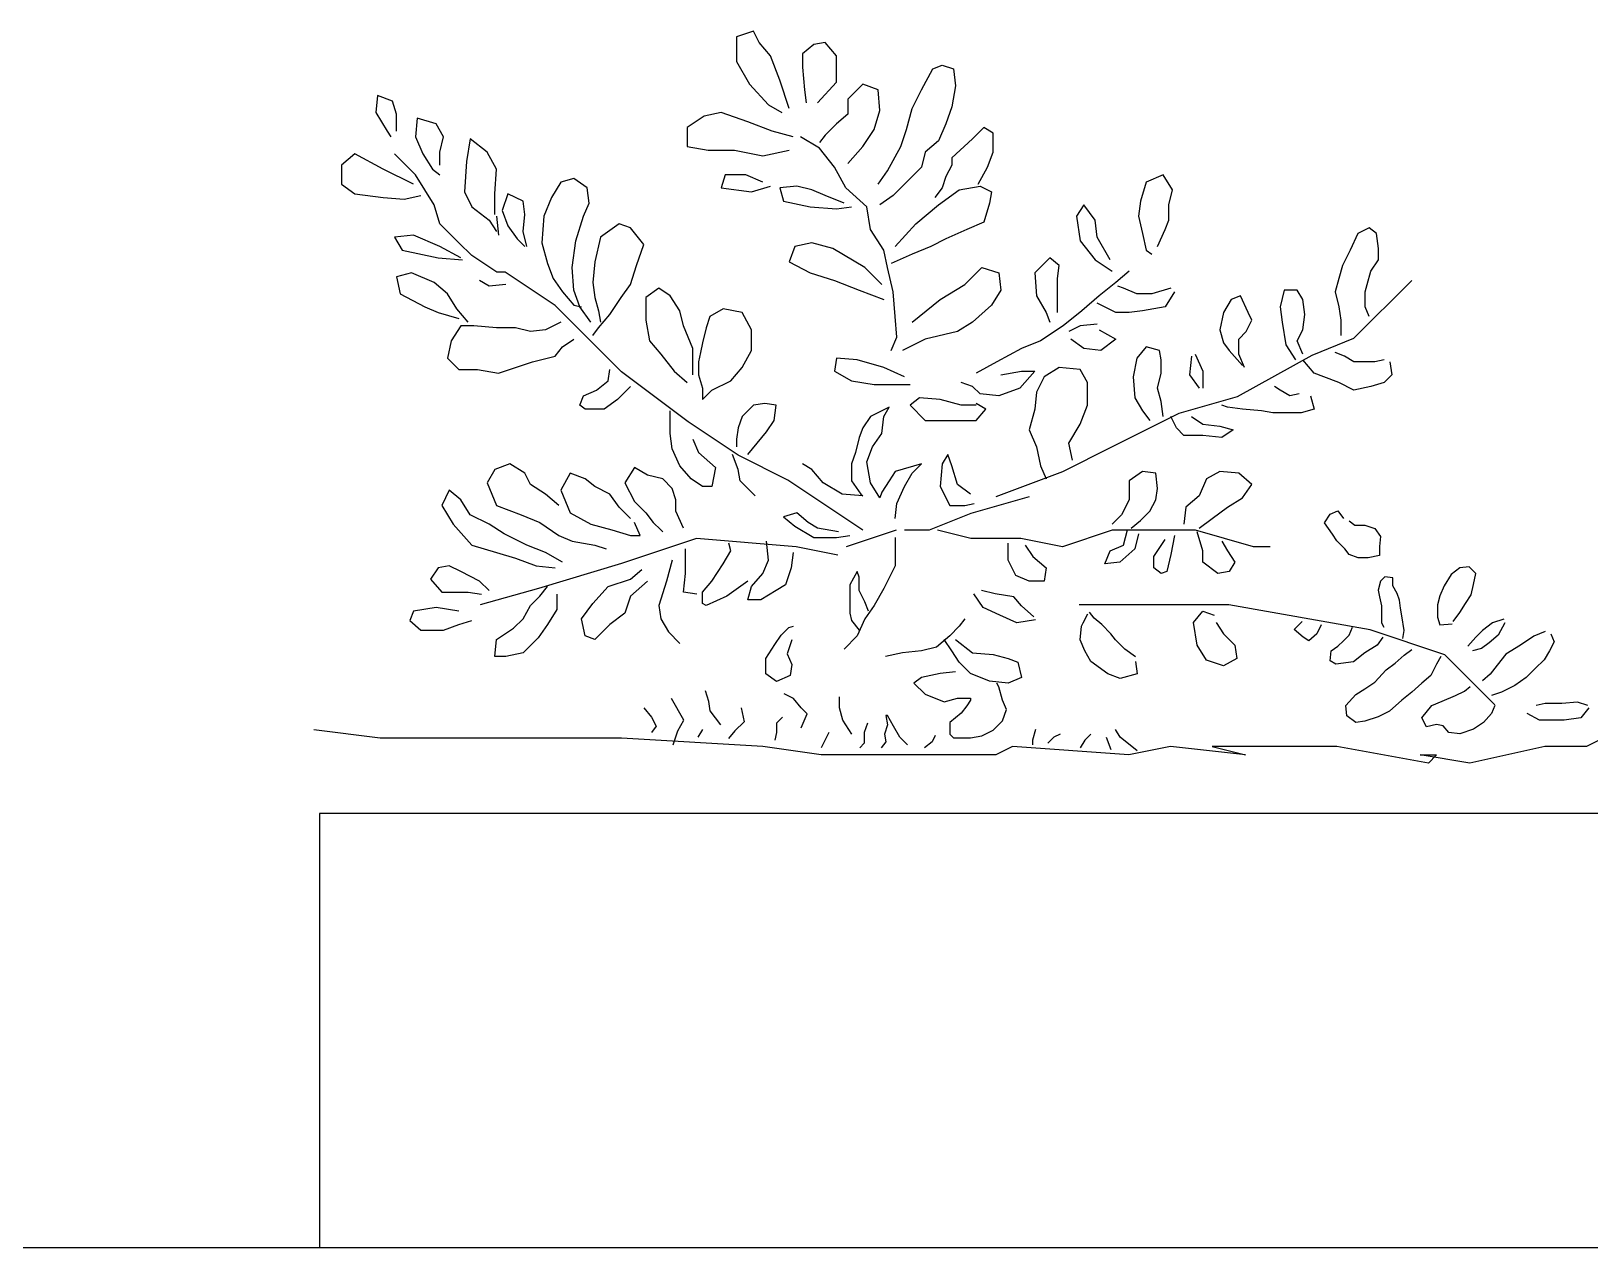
# Model space of a CAD drawing. Header units: inches. Extents: x -370 to 18, y -197 to 199.
# Drawn here: x -188.324 to -187.606, y 165.538 to 166.098 of the extents above; entities that cross this region are included whole.
import ezdxf

# ---------------------------------------------------------------- set-up
doc = ezdxf.new("R2010")
doc.units = ezdxf.units.IN
doc.header["$MEASUREMENT"] = 0
doc.layers.add('artefactos', color=1, linetype='Continuous')

# ---------------------------------------------------------------- blocks, each defined once
blk = doc.blocks.new('A$C1E3C3A8C')
at = {"layer": 'artefactos', "color": 116, "true_color": 0x136734}
for p, q in [((4.071, 0.8853), (4.0776, 0.8985)), ((4.0776, 0.8985), (4.0973, 0.8919)), ((4.0973, 0.8919), (4.0973, 0.8634)), ((3.9811, 0.8699), (3.9942, 0.8853)), ((3.9811, 0.8392), (3.9811, 0.8699)), ((3.9942, 0.8853), (4.0074, 0.8831)), ((4.0074, 0.8831), (4.0206, 0.8721)), ((4.0206, 0.8721), (4.0206, 0.8568)), ((4.0469, 0.8414), (4.0578, 0.8699)), ((4.0578, 0.8699), (4.071, 0.8853)), ((3.8451, 0.8546), (3.8429, 0.8348)), ((3.8583, 0.859), (3.8451, 0.8546)), ((3.8692, 0.8546), (3.8583, 0.859)), ((3.8824, 0.8304), (3.8692, 0.8546)), ((4.0206, 0.8568), (4.0184, 0.8304)), ((4.0973, 0.8634), (4.082, 0.837)), ((3.8429, 0.8348), (3.8473, 0.8107)), ((3.9328, 0.8304), (3.9504, 0.837)), ((3.9504, 0.837), (3.9679, 0.8195)), ((4.003, 0.8151), (3.9811, 0.8392)), ((4.0359, 0.8085), (4.0469, 0.8414)), ((4.082, 0.837), (4.06, 0.8129)), ((3.8933, 0.8085), (3.8824, 0.8304)), ((3.9306, 0.8063), (3.9328, 0.8304)), ((3.9679, 0.8195), (3.9679, 0.8019)), ((4.0184, 0.8304), (4.0162, 0.8151)), ((4.4921, 0.8019), (4.4965, 0.8173)), ((4.4965, 0.8173), (4.514, 0.8239)), ((4.514, 0.8239), (4.5162, 0.8041)), ((3.8473, 0.8107), (3.8539, 0.7909)), ((3.8999, 0.7843), (3.8933, 0.8085)), ((3.9372, 0.7843), (3.9306, 0.8063)), ((3.9679, 0.8019), (3.9811, 0.7909)), ((4.06, 0.8129), (4.0447, 0.8041)), ((4.0842, 0.7931), (4.1149, 0.8041)), ((4.1149, 0.8041), (4.1346, 0.7997)), ((4.1346, 0.7997), (4.1543, 0.7865)), ((4.446, 0.7909), (4.468, 0.7975)), ((4.468, 0.7975), (4.4701, 0.7756)), ((4.4921, 0.7822), (4.4921, 0.8019)), ((4.5162, 0.8041), (4.503, 0.7822)), ((3.799, 0.78), (3.81, 0.7865)), ((3.799, 0.758), (3.799, 0.78)), ((3.81, 0.7865), (3.8232, 0.7734)), ((3.8539, 0.7909), (3.8626, 0.7712)), ((3.9065, 0.7646), (3.8999, 0.7843)), ((3.9504, 0.7646), (3.9372, 0.7843)), ((3.9811, 0.7909), (3.9942, 0.7778)), ((4.0315, 0.7756), (4.0556, 0.7822)), ((4.0556, 0.7822), (4.0842, 0.7931)), ((4.1543, 0.7865), (4.1543, 0.7646)), ((4.4373, 0.7756), (4.446, 0.7909)), ((4.503, 0.7822), (4.4987, 0.7756)), ((3.8232, 0.7734), (3.8473, 0.7514)), ((3.8626, 0.7712), (3.878, 0.758)), ((3.9219, 0.7361), (3.9065, 0.7646)), ((3.9679, 0.7448), (3.9504, 0.7646)), ((3.9833, 0.7405), (4.0008, 0.7624)), ((3.9942, 0.7778), (4.0008, 0.769)), ((4.0008, 0.7624), (4.0227, 0.7756)), ((4.1543, 0.7646), (4.1302, 0.7602)), ((4.3868, 0.758), (4.4065, 0.7734)), ((4.4065, 0.7734), (4.4109, 0.747)), ((4.4416, 0.758), (4.4373, 0.7756)), ((4.4701, 0.7756), (4.4614, 0.7558)), ((3.8056, 0.7405), (3.799, 0.758)), ((3.8473, 0.7514), (3.8473, 0.7427)), ((3.8473, 0.7427), (3.8539, 0.7295)), ((3.878, 0.758), (3.8824, 0.7405)), ((4.0666, 0.7536), (4.0359, 0.7602)), ((4.0995, 0.7602), (4.0666, 0.7536)), ((4.1302, 0.7602), (4.0995, 0.7602)), ((4.3758, 0.7383), (4.3868, 0.758)), ((4.4109, 0.747), (4.4131, 0.7119)), ((4.4416, 0.7427), (4.4416, 0.758)), ((4.4614, 0.7558), (4.4504, 0.7383)), ((4.4701, 0.7317), (4.4943, 0.7558)), ((4.5074, 0.7383), (4.5403, 0.7558)), ((4.5403, 0.7558), (4.5557, 0.7427)), ((4.5557, 0.7427), (4.5557, 0.7207)), ((3.5907, 0.7141), (3.6017, 0.7317)), ((3.6017, 0.7317), (3.6214, 0.7229)), ((3.8166, 0.7207), (3.8056, 0.7405)), ((3.8539, 0.7295), (3.8583, 0.7163)), ((3.8824, 0.7405), (3.9021, 0.7207)), ((3.9328, 0.7207), (3.9219, 0.7361)), ((3.9701, 0.7163), (3.9833, 0.7405)), ((4.0666, 0.7229), (4.0863, 0.7317)), ((4.0863, 0.7317), (4.1105, 0.7317)), ((4.1105, 0.7317), (4.1149, 0.7163)), ((4.2706, 0.7163), (4.2859, 0.7273)), ((4.2859, 0.7273), (4.3013, 0.7229)), ((4.378, 0.7097), (4.3758, 0.7383)), ((4.4504, 0.7383), (4.4416, 0.7317)), ((4.4482, 0.6966), (4.4701, 0.7317)), ((4.4723, 0.7207), (4.5074, 0.7383)), ((3.5951, 0.6966), (3.5907, 0.7141)), ((3.6214, 0.7229), (3.628, 0.701)), ((3.8144, 0.7185), (3.8012, 0.7119)), ((3.8012, 0.7119), (3.8034, 0.6988)), ((3.8385, 0.7141), (3.8144, 0.7185)), ((3.8626, 0.6966), (3.8385, 0.7141)), ((3.8583, 0.7163), (3.867, 0.7053)), ((3.9021, 0.7207), (3.9153, 0.7075)), ((3.9153, 0.7075), (3.9306, 0.6966)), ((3.946, 0.6944), (3.9701, 0.7163)), ((3.9723, 0.6988), (3.9942, 0.7075)), ((3.9942, 0.7075), (4.0096, 0.7141)), ((4.0096, 0.7141), (4.0271, 0.7185)), ((4.0271, 0.7185), (4.0469, 0.7163)), ((4.0469, 0.7163), (4.0425, 0.701)), ((4.0798, 0.7119), (4.0578, 0.7185)), ((4.1149, 0.7163), (4.0798, 0.7119)), ((4.2684, 0.6988), (4.2706, 0.7163)), ((4.3013, 0.7229), (4.3122, 0.7053)), ((4.3451, 0.701), (4.3627, 0.7097)), ((4.3627, 0.7097), (4.3693, 0.69)), ((4.378, 0.6856), (4.378, 0.7097)), ((4.4131, 0.7119), (4.4044, 0.6944)), ((4.4833, 0.7032), (4.4636, 0.7075)), ((4.5403, 0.7097), (4.5074, 0.7053)), ((4.5557, 0.7207), (4.5403, 0.7097)), ((3.5951, 0.679), (3.5951, 0.6966)), ((3.628, 0.701), (3.6302, 0.6834)), ((3.6806, 0.679), (3.6938, 0.6966)), ((3.6938, 0.6966), (3.7025, 0.6834)), ((3.8034, 0.6988), (3.81, 0.6768)), ((3.889, 0.6746), (3.8626, 0.6966)), ((3.9416, 0.668), (3.946, 0.6944)), ((3.9811, 0.6922), (3.9635, 0.6944)), ((4.0118, 0.6944), (3.9811, 0.6922)), ((4.0425, 0.701), (4.0118, 0.6944)), ((4.275, 0.6834), (4.2684, 0.6988)), ((4.3122, 0.7053), (4.321, 0.6834)), ((4.3429, 0.6856), (4.3451, 0.701)), ((4.3693, 0.69), (4.3627, 0.6724)), ((4.4044, 0.6944), (4.3846, 0.679)), ((4.4416, 0.6746), (4.4482, 0.6966)), ((4.5074, 0.7053), (4.4833, 0.7032)), ((3.3538, 0.6636), (3.3626, 0.6702)), ((3.3626, 0.6702), (3.3758, 0.6636)), ((3.5995, 0.668), (3.5951, 0.679)), ((3.6302, 0.6834), (3.6258, 0.6636)), ((3.6784, 0.6593), (3.6806, 0.679)), ((3.7025, 0.6834), (3.6982, 0.6549)), ((3.81, 0.6768), (3.8297, 0.668)), ((3.9131, 0.6483), (3.889, 0.6746)), ((4.2048, 0.6505), (4.2201, 0.6702)), ((4.2201, 0.6702), (4.2333, 0.6746)), ((4.2333, 0.6746), (4.2552, 0.6593)), ((4.2837, 0.6549), (4.275, 0.6834)), ((4.321, 0.6834), (4.3232, 0.6527)), ((4.3451, 0.6658), (4.3429, 0.6856)), ((4.3627, 0.6724), (4.3517, 0.6571)), ((4.3758, 0.6834), (4.3736, 0.6615)), ((4.3846, 0.679), (4.3758, 0.6658)), ((4.4197, 0.6527), (4.4416, 0.6746)), ((3.3516, 0.6461), (3.3538, 0.6636)), ((3.3758, 0.6636), (3.3845, 0.6439)), ((3.6082, 0.6483), (3.5995, 0.668)), ((3.6258, 0.6636), (3.6214, 0.6439)), ((3.6631, 0.6329), (3.6784, 0.6593)), ((3.6982, 0.6549), (3.6806, 0.6329)), ((3.8297, 0.668), (3.8539, 0.6571)), ((3.8539, 0.6571), (3.8714, 0.6483)), ((3.9262, 0.6439), (3.9416, 0.668)), ((3.9855, 0.6461), (4.0096, 0.6527)), ((4.0096, 0.6527), (4.0293, 0.6483)), ((4.2552, 0.6593), (4.2618, 0.6307)), ((4.2881, 0.6241), (4.2837, 0.6549)), ((4.3232, 0.6527), (4.3166, 0.6285)), ((4.3408, 0.6483), (4.3451, 0.6658)), ((4.3517, 0.6571), (4.3429, 0.6483)), ((4.4045, 0.6379), (4.4197, 0.6527)), ((4.4416, 0.6483), (4.4723, 0.6615)), ((4.4723, 0.6615), (4.4943, 0.6593)), ((4.4943, 0.6593), (4.4855, 0.6439)), ((3.3516, 0.6329), (3.3516, 0.6461)), ((3.3845, 0.6439), (3.3933, 0.6263)), ((3.6214, 0.6439), (3.6148, 0.6395)), ((3.7223, 0.6263), (3.7332, 0.6351)), ((3.7332, 0.6351), (3.7508, 0.6176)), ((3.8714, 0.6483), (3.8933, 0.6395)), ((3.8933, 0.6395), (3.9175, 0.6285)), ((3.9219, 0.6241), (3.9262, 0.6439)), ((3.9482, 0.6241), (3.9855, 0.6461)), ((4.0293, 0.6483), (4.0359, 0.6307)), ((4.2135, 0.6263), (4.2048, 0.6505)), ((4.3755, 0.6186), (4.4045, 0.6379)), ((4.4438, 0.6351), (4.4153, 0.6329)), ((4.4175, 0.6351), (4.4416, 0.6483)), ((4.4855, 0.6439), (4.4438, 0.6351)), ((3.3604, 0.6198), (3.3516, 0.6329)), ((3.3648, 0.6044), (3.3604, 0.6198)), ((3.3933, 0.6263), (3.3977, 0.611)), ((3.6411, 0.6198), (3.6565, 0.6066)), ((3.6806, 0.6329), (3.6609, 0.6198)), ((3.7245, 0.611), (3.7223, 0.6263)), ((3.7508, 0.6176), (3.7486, 0.5912)), ((3.7925, 0.6176), (3.7903, 0.5978)), ((3.8122, 0.6241), (3.7925, 0.6176)), ((3.8319, 0.6044), (3.8122, 0.6241)), ((3.9153, 0.5956), (3.9219, 0.6241)), ((3.9284, 0.6044), (3.9482, 0.6241)), ((4.0118, 0.6176), (3.9833, 0.6088)), ((4.0359, 0.6307), (4.0118, 0.6176)), ((4.2201, 0.6044), (4.2135, 0.6263)), ((4.2618, 0.6307), (4.264, 0.6066)), ((4.2859, 0.5978), (4.2881, 0.6241)), ((4.3079, 0.5799), (4.3659, 0.6186)), ((4.3166, 0.6285), (4.31, 0.611)), ((4.3659, 0.6186), (4.3755, 0.6186)), ((4.4482, 0.6066), (4.4745, 0.6176)), ((4.4745, 0.6176), (4.4921, 0.6132)), ((3.313, 0.6089), (3.3807, 0.5413)), ((3.367, 0.5956), (3.3648, 0.6044)), ((3.3977, 0.611), (3.4021, 0.5956)), ((3.4394, 0.5868), (3.4459, 0.5978)), ((3.4459, 0.5978), (3.4613, 0.5978)), ((3.4613, 0.5978), (3.4657, 0.5781)), ((3.5929, 0.6), (3.6148, 0.5934)), ((3.6324, 0.5934), (3.6477, 0.6)), ((3.6477, 0.6), (3.6543, 0.6022)), ((3.6565, 0.6066), (3.6762, 0.5912)), ((3.7245, 0.5934), (3.7245, 0.611)), ((3.7903, 0.5978), (3.8012, 0.5803)), ((3.8605, 0.5868), (3.8319, 0.6044)), ((3.9548, 0.5978), (3.9262, 0.5868)), ((3.9833, 0.6088), (3.9548, 0.5978)), ((4.1741, 0.5912), (4.1872, 0.6)), ((4.1872, 0.6), (4.2026, 0.589)), ((4.2311, 0.589), (4.2201, 0.6044)), ((4.264, 0.6066), (4.2618, 0.589)), ((4.2793, 0.5781), (4.2859, 0.5978)), ((4.31, 0.611), (4.2991, 0.5956)), ((4.3649, 0.6044), (4.3846, 0.6022)), ((4.3846, 0.6022), (4.3956, 0.6088)), ((4.4329, 0.5934), (4.4482, 0.6066)), ((4.4921, 0.6132), (4.4877, 0.5934)), ((3.367, 0.5781), (3.367, 0.5956)), ((3.4021, 0.5956), (3.3977, 0.5781)), ((3.4372, 0.5693), (3.4394, 0.5868)), ((3.503, 0.5715), (3.5117, 0.5912)), ((3.5117, 0.5912), (3.5227, 0.5868)), ((3.5227, 0.5868), (3.5315, 0.5715)), ((3.5885, 0.5956), (3.5995, 0.5781)), ((3.6148, 0.5934), (3.6324, 0.5934)), ((3.6565, 0.5715), (3.6784, 0.5824)), ((3.6762, 0.5912), (3.696, 0.5737)), ((3.7245, 0.5715), (3.7245, 0.5934)), ((3.7486, 0.5912), (3.7376, 0.5715)), ((3.8012, 0.5803), (3.8232, 0.5605)), ((3.8933, 0.5605), (3.8605, 0.5868)), ((3.9131, 0.5671), (3.9153, 0.5956)), ((4.1631, 0.5737), (4.1741, 0.5912)), ((4.2026, 0.589), (4.2026, 0.5627)), ((4.2443, 0.5693), (4.2311, 0.589)), ((4.2618, 0.589), (4.2574, 0.5737)), ((4.2859, 0.5803), (4.2772, 0.5781)), ((4.2789, 0.5509), (4.3079, 0.5799)), ((4.2991, 0.5956), (4.2859, 0.5803)), ((4.4219, 0.5759), (4.4329, 0.5934)), ((4.4877, 0.5934), (4.4592, 0.5781)), ((3.3626, 0.5671), (3.367, 0.5781)), ((3.3977, 0.5781), (3.3955, 0.5627)), ((3.3955, 0.5627), (3.3955, 0.5451)), ((3.4394, 0.5517), (3.4372, 0.5693)), ((3.4657, 0.5781), (3.4635, 0.5605)), ((3.4986, 0.5627), (3.503, 0.5715)), ((3.5052, 0.5495), (3.4986, 0.5627)), ((3.5315, 0.5715), (3.5359, 0.5517)), ((3.5995, 0.5781), (3.6258, 0.5737)), ((3.6258, 0.5737), (3.6411, 0.5715)), ((3.6411, 0.5715), (3.6565, 0.5715)), ((3.696, 0.5737), (3.7179, 0.5561)), ((3.7376, 0.5715), (3.7332, 0.5605)), ((3.9109, 0.5429), (3.9131, 0.5671)), ((4.0798, 0.5517), (4.0907, 0.5715)), ((4.0907, 0.5715), (4.1127, 0.5759)), ((4.1127, 0.5759), (4.128, 0.5671)), ((4.128, 0.5671), (4.1324, 0.5539)), ((4.1587, 0.5561), (4.1631, 0.5737)), ((4.2026, 0.5627), (4.1982, 0.5386)), ((4.2574, 0.5539), (4.2443, 0.5693)), ((4.2574, 0.5737), (4.2552, 0.5605)), ((4.2662, 0.5605), (4.2793, 0.5781)), ((4.4087, 0.5605), (4.4219, 0.5759)), ((4.4438, 0.5715), (4.4197, 0.5649)), ((4.4592, 0.5781), (4.4438, 0.5715)), ((3.4459, 0.5386), (3.4394, 0.5517)), ((3.4635, 0.5605), (3.4591, 0.5342)), ((3.5139, 0.5408), (3.5052, 0.5495)), ((3.5359, 0.5517), (3.5315, 0.5364)), ((3.6762, 0.5517), (3.6565, 0.5408)), ((3.6784, 0.5583), (3.6982, 0.5561)), ((3.6982, 0.5561), (3.7113, 0.5495)), ((3.7179, 0.5561), (3.7442, 0.5386)), ((3.8232, 0.5605), (3.8407, 0.5495)), ((3.8407, 0.5495), (3.878, 0.5408)), ((4.0798, 0.5276), (4.0798, 0.5517)), ((4.1324, 0.5539), (4.1368, 0.5364)), ((4.1478, 0.5298), (4.1587, 0.5561)), ((4.2307, 0.5026), (4.2789, 0.5509)), ((4.264, 0.5451), (4.2574, 0.5539)), ((4.3013, 0.5605), (4.3188, 0.5517)), ((4.3188, 0.5517), (4.3364, 0.5495)), ((4.3364, 0.5495), (4.3539, 0.5539)), ((4.3539, 0.5539), (4.3758, 0.5539)), ((4.3758, 0.5539), (4.4022, 0.5561)), ((4.4022, 0.5561), (4.4175, 0.5561)), ((4.4175, 0.5561), (4.4285, 0.5386)), ((3.3807, 0.5413), (3.429, 0.5219)), ((3.3911, 0.521), (3.4021, 0.5254)), ((3.4394, 0.5232), (3.4459, 0.5386)), ((3.4591, 0.5342), (3.4481, 0.5166)), ((3.5249, 0.5276), (3.5095, 0.51)), ((3.5139, 0.5232), (3.5139, 0.5408)), ((3.5315, 0.5364), (3.5249, 0.5276)), ((3.6039, 0.5166), (3.606, 0.5276)), ((3.606, 0.5276), (3.6214, 0.532)), ((3.6214, 0.532), (3.6324, 0.5188)), ((3.6565, 0.5408), (3.674, 0.5276)), ((3.674, 0.5276), (3.6938, 0.5298)), ((3.6938, 0.5298), (3.7091, 0.5408)), ((3.7442, 0.5386), (3.7661, 0.5298)), ((3.7661, 0.5298), (3.7947, 0.5144)), ((3.878, 0.5408), (3.9043, 0.5276)), ((3.9175, 0.5276), (3.9109, 0.5429)), ((4.0907, 0.5078), (4.0798, 0.5276)), ((4.1368, 0.5364), (4.139, 0.5254)), ((4.139, 0.5254), (4.1412, 0.5144)), ((4.1478, 0.5122), (4.1478, 0.5298)), ((4.1982, 0.5386), (4.185, 0.5232)), ((4.2991, 0.532), (4.2859, 0.5408)), ((4.3079, 0.521), (4.2991, 0.532)), ((4.4285, 0.5386), (4.4329, 0.5188)), ((3.3385, 0.5144), (3.3363, 0.4991)), ((3.3451, 0.5166), (3.356, 0.5144)), ((3.356, 0.5144), (3.3692, 0.5144)), ((3.3692, 0.5144), (3.3801, 0.5144)), ((3.3801, 0.5144), (3.3911, 0.521)), ((3.4262, 0.5012), (3.4394, 0.5166)), ((3.429, 0.5219), (3.5159, 0.4736)), ((3.5074, 0.5078), (3.5139, 0.5232)), ((3.5644, 0.5232), (3.5556, 0.5034)), ((3.5688, 0.521), (3.571, 0.4991)), ((3.6039, 0.5012), (3.6039, 0.5166)), ((3.6324, 0.5188), (3.6367, 0.4969)), ((3.6982, 0.5056), (3.7223, 0.5078)), ((3.7223, 0.5078), (3.7398, 0.4969)), ((3.7947, 0.5144), (3.8188, 0.5012)), ((3.9021, 0.4969), (3.9262, 0.5078)), ((3.9262, 0.5078), (3.9569, 0.5166)), ((3.9569, 0.5166), (3.9811, 0.5188)), ((3.9811, 0.5188), (3.9833, 0.5034)), ((4.1039, 0.4925), (4.0907, 0.5078)), ((4.1412, 0.5144), (4.1412, 0.4991)), ((4.1478, 0.4991), (4.1478, 0.5122)), ((4.185, 0.5232), (4.1697, 0.5034)), ((4.3342, 0.5144), (4.3079, 0.521)), ((4.3736, 0.5012), (4.3342, 0.5144)), ((4.4329, 0.5188), (4.4197, 0.5056)), ((3.3363, 0.4991), (3.3451, 0.4903)), ((3.3451, 0.4903), (3.3604, 0.4859)), ((3.3801, 0.4815), (3.3977, 0.4903)), ((3.3977, 0.4903), (3.4152, 0.4969)), ((3.4152, 0.4969), (3.4262, 0.5012)), ((3.5556, 0.5034), (3.5556, 0.4837)), ((3.571, 0.4991), (3.56, 0.4837)), ((3.6082, 0.4837), (3.6039, 0.5012)), ((3.6367, 0.4969), (3.6346, 0.4727)), ((3.6894, 0.4903), (3.6982, 0.5056)), ((3.6894, 0.4639), (3.6894, 0.4903)), ((3.7398, 0.4969), (3.7486, 0.4793)), ((3.7508, 0.5034), (3.7683, 0.4837)), ((3.7661, 0.5034), (3.7508, 0.5034)), ((3.7903, 0.4991), (3.7661, 0.5034)), ((3.8232, 0.4859), (3.8363, 0.4903)), ((3.9635, 0.4925), (3.9372, 0.4881)), ((3.9833, 0.5034), (3.9635, 0.4925)), ((4.1258, 0.4815), (4.1039, 0.4925)), ((4.1412, 0.4991), (4.1368, 0.4837)), ((4.1697, 0.5034), (4.1543, 0.4903)), ((4.192, 0.4736), (4.2307, 0.5026)), ((4.2464, 0.4925), (4.2443, 0.5056)), ((4.2596, 0.4815), (4.2464, 0.4925)), ((4.3978, 0.5056), (4.3736, 0.5012)), ((4.4197, 0.5056), (4.3978, 0.5056)), ((3.3604, 0.4859), (3.3801, 0.4815)), ((3.4306, 0.4749), (3.4262, 0.4596)), ((3.4437, 0.4771), (3.4547, 0.4749)), ((3.4547, 0.4749), (3.4657, 0.4815)), ((3.4657, 0.4815), (3.4723, 0.4859)), ((3.5159, 0.4736), (3.5835, 0.4543)), ((3.6039, 0.4683), (3.6082, 0.4837)), ((3.6346, 0.4727), (3.6258, 0.4574)), ((3.7486, 0.4793), (3.7508, 0.4596)), ((3.7683, 0.4837), (3.7925, 0.4749)), ((3.7925, 0.4749), (3.8144, 0.4771)), ((3.8144, 0.4771), (3.8232, 0.4859)), ((3.8605, 0.4705), (3.8846, 0.4727)), ((3.8846, 0.4727), (3.8955, 0.4639)), ((3.9153, 0.4881), (3.8955, 0.4881)), ((3.9372, 0.4881), (3.9153, 0.4881)), ((4.1368, 0.4705), (4.1258, 0.4815)), ((4.1368, 0.4837), (4.1368, 0.4705)), ((4.1534, 0.4446), (4.192, 0.4736)), ((4.2201, 0.4859), (4.2355, 0.4705)), ((4.275, 0.4749), (4.2596, 0.4815)), ((4.2793, 0.4639), (4.275, 0.4749)), ((3.4262, 0.4596), (3.4416, 0.4552)), ((3.4416, 0.4552), (3.4569, 0.4552)), ((3.4569, 0.4552), (3.4745, 0.4552)), ((3.4745, 0.4552), (3.4876, 0.4574)), ((3.4876, 0.4574), (3.5095, 0.4596)), ((3.5095, 0.4596), (3.5271, 0.4617)), ((3.5271, 0.4617), (3.5337, 0.4639)), ((3.5835, 0.4543), (3.6608, 0.4156)), ((3.6017, 0.4508), (3.6039, 0.4683)), ((3.6258, 0.4574), (3.617, 0.4464)), ((3.6982, 0.442), (3.6894, 0.4639)), ((3.7508, 0.4596), (3.7574, 0.4354)), ((3.8078, 0.4596), (3.8188, 0.4661)), ((3.8188, 0.4464), (3.8078, 0.4596)), ((3.8188, 0.4639), (3.8363, 0.4639)), ((3.8363, 0.4639), (3.8605, 0.4705)), ((3.8955, 0.4639), (3.878, 0.4464)), ((3.9197, 0.4617), (3.9416, 0.4508)), ((3.9262, 0.4508), (3.9197, 0.4617)), ((4.0513, 0.4639), (4.0644, 0.4661)), ((4.0534, 0.4464), (4.0513, 0.4639)), ((4.0644, 0.4661), (4.0776, 0.4639)), ((4.0776, 0.4639), (4.0907, 0.4508)), ((4.1741, 0.4464), (4.1741, 0.4574)), ((4.2355, 0.4705), (4.2508, 0.4596)), ((4.2508, 0.4596), (4.2728, 0.4596)), ((4.2728, 0.4596), (4.2793, 0.4639)), ((3.5359, 0.4398), (3.5205, 0.4354)), ((3.5205, 0.4354), (3.5337, 0.4266)), ((3.5556, 0.442), (3.5359, 0.4398)), ((3.5688, 0.4508), (3.5556, 0.442)), ((3.5775, 0.4288), (3.5863, 0.4376)), ((3.5863, 0.4376), (3.5929, 0.4508)), ((3.7113, 0.4201), (3.6982, 0.442)), ((3.7574, 0.4354), (3.7486, 0.4157)), ((3.8473, 0.4464), (3.8188, 0.4464)), ((3.878, 0.4464), (3.8473, 0.4464)), ((3.9284, 0.431), (3.9262, 0.4508)), ((3.9416, 0.4508), (3.9504, 0.4376)), ((3.9504, 0.4376), (3.9548, 0.4266)), ((4.0622, 0.4332), (4.0534, 0.4464)), ((4.0907, 0.4508), (4.0951, 0.4376)), ((4.0951, 0.4376), (4.0973, 0.4244)), ((4.0954, 0.4059), (4.1534, 0.4446)), ((4.1741, 0.431), (4.1741, 0.4464)), ((3.5337, 0.4266), (3.5556, 0.4288)), ((3.5556, 0.4288), (3.5775, 0.4288)), ((3.7069, 0.4003), (3.7113, 0.4201)), ((3.9394, 0.4157), (3.9284, 0.431)), ((3.9548, 0.4266), (3.9591, 0.4091)), ((4.0732, 0.4201), (4.0622, 0.4332)), ((4.0842, 0.4069), (4.0732, 0.4201)), ((4.0973, 0.4244), (4.0973, 0.4157)), ((4.1478, 0.4244), (4.1412, 0.4091)), ((4.1719, 0.4135), (4.1741, 0.431)), ((3.6608, 0.4156), (3.7187, 0.3866)), ((3.7486, 0.4157), (3.7442, 0.3937)), ((3.8473, 0.3937), (3.8517, 0.4069)), ((3.8517, 0.4069), (3.8583, 0.3959)), ((3.946, 0.3981), (3.9394, 0.4157)), ((3.9591, 0.4091), (3.9635, 0.3959)), ((4.0375, 0.377), (4.0954, 0.4059)), ((4.0951, 0.3893), (4.1017, 0.4069)), ((4.1412, 0.4091), (4.1214, 0.3915)), ((4.1631, 0.3937), (4.1719, 0.4135)), ((3.4986, 0.3718), (3.5139, 0.3849)), ((3.5139, 0.3849), (3.5359, 0.3871)), ((3.5359, 0.3871), (3.5512, 0.3784)), ((3.6082, 0.3674), (3.6104, 0.3849)), ((3.6104, 0.3849), (3.6258, 0.3871)), ((3.6258, 0.3871), (3.6411, 0.3762)), ((3.7187, 0.3866), (3.796, 0.3576)), ((3.7442, 0.3937), (3.7376, 0.3784)), ((3.8407, 0.3718), (3.8473, 0.3937)), ((3.8583, 0.3959), (3.8605, 0.3696)), ((3.8824, 0.3959), (3.9131, 0.3871)), ((3.8933, 0.3849), (3.8824, 0.3959)), ((3.9021, 0.3696), (3.8933, 0.3849)), ((3.9131, 0.3871), (3.9197, 0.3762)), ((3.9416, 0.374), (3.946, 0.3981)), ((3.9635, 0.3959), (3.9635, 0.3762)), ((3.9964, 0.374), (4.0096, 0.3893)), ((4.0096, 0.3893), (4.0206, 0.3959)), ((4.0929, 0.3762), (4.0951, 0.3893)), ((4.1214, 0.3915), (4.1258, 0.3696)), ((4.1499, 0.3784), (4.1631, 0.3937)), ((4.1828, 0.3784), (4.2004, 0.3827)), ((4.2004, 0.3827), (4.2157, 0.3915)), ((4.2157, 0.3915), (4.2267, 0.374)), ((4.2728, 0.3784), (4.2903, 0.3849)), ((4.2903, 0.3849), (4.3013, 0.3652)), ((4.3364, 0.3718), (4.3429, 0.3849)), ((4.3429, 0.3849), (4.3605, 0.3959)), ((4.3605, 0.3959), (4.378, 0.3893)), ((4.378, 0.3893), (4.3868, 0.374)), ((3.5095, 0.3564), (3.4986, 0.3718)), ((3.5512, 0.3784), (3.56, 0.3586)), ((3.6104, 0.3542), (3.6082, 0.3674)), ((3.6411, 0.3762), (3.6411, 0.3542)), ((3.8254, 0.3608), (3.8407, 0.3718)), ((3.8605, 0.3696), (3.8495, 0.3476)), ((3.9109, 0.3498), (3.9021, 0.3696)), ((3.9197, 0.3762), (3.9284, 0.363)), ((3.9284, 0.363), (3.9306, 0.3564)), ((3.9306, 0.3564), (3.9416, 0.374)), ((3.9505, 0.319), (4.0375, 0.377)), ((3.9635, 0.3762), (3.9526, 0.3608)), ((3.9745, 0.3608), (3.9964, 0.374)), ((4.0754, 0.3586), (4.0929, 0.3762)), ((4.1258, 0.3696), (4.1368, 0.3696)), ((4.1368, 0.3696), (4.1499, 0.3784)), ((4.1675, 0.3542), (4.1719, 0.3674)), ((4.1719, 0.3674), (4.1828, 0.3784)), ((4.2267, 0.374), (4.2157, 0.352)), ((4.2443, 0.3608), (4.2618, 0.3696)), ((4.2618, 0.3696), (4.2728, 0.3784)), ((4.3013, 0.3652), (4.2903, 0.3389)), ((4.3188, 0.3608), (4.3364, 0.3718)), ((4.3868, 0.374), (4.3758, 0.3476)), ((4.4175, 0.3542), (4.4307, 0.3652)), ((4.4307, 0.3652), (4.4394, 0.3476)), ((3.5271, 0.3454), (3.5095, 0.3564)), ((3.5446, 0.3323), (3.5271, 0.3454)), ((3.56, 0.3586), (3.5753, 0.3454)), ((3.5753, 0.3454), (3.5775, 0.3257)), ((3.617, 0.341), (3.6104, 0.3542)), ((3.6411, 0.3542), (3.6499, 0.3367)), ((3.7574, 0.3576), (3.825, 0.3383)), ((3.8319, 0.3476), (3.821, 0.3498)), ((3.8495, 0.3476), (3.8319, 0.3476)), ((3.9131, 0.3323), (3.9109, 0.3498)), ((3.9504, 0.3586), (3.9745, 0.3608)), ((3.9526, 0.3608), (3.9504, 0.3586)), ((4.1675, 0.341), (4.1675, 0.3542)), ((4.2157, 0.352), (4.2026, 0.3389)), ((4.2201, 0.3323), (4.2333, 0.3454)), ((4.2333, 0.3454), (4.2443, 0.3608)), ((4.3035, 0.3476), (4.3188, 0.3608)), ((4.3758, 0.3476), (4.3473, 0.3367)), ((4.4065, 0.3367), (4.4175, 0.3542)), ((4.4394, 0.3476), (4.4263, 0.3257)), ((3.3857, 0.3298), (3.3792, 0.3246)), ((3.3987, 0.3415), (3.3922, 0.3324)), ((3.4078, 0.3376), (3.3987, 0.3415)), ((3.4052, 0.3142), (3.4143, 0.3272)), ((3.4143, 0.3272), (3.4078, 0.3376)), ((3.56, 0.3213), (3.5446, 0.3323)), ((3.628, 0.3301), (3.617, 0.341)), ((3.6389, 0.3213), (3.628, 0.3301)), ((3.6499, 0.3367), (3.6609, 0.3257)), ((3.825, 0.3383), (3.8733, 0.319)), ((4.003, 0.3213), (4.014, 0.3279)), ((4.014, 0.3279), (4.0271, 0.3389)), ((4.0271, 0.3389), (4.0425, 0.3345)), ((4.0425, 0.3345), (4.0293, 0.3235)), ((4.1587, 0.3213), (4.1675, 0.341)), ((4.1938, 0.3279), (4.185, 0.3191)), ((4.2026, 0.3389), (4.1938, 0.3279)), ((4.2092, 0.3125), (4.2157, 0.3279)), ((4.2903, 0.3389), (4.2662, 0.3257)), ((4.3254, 0.3279), (4.3035, 0.3125)), ((4.3473, 0.3367), (4.3254, 0.3279)), ((4.3846, 0.3257), (4.4065, 0.3367)), ((3.3558, 0.3207), (3.3493, 0.3116)), ((3.3493, 0.3116), (3.3506, 0.2999)), ((3.3675, 0.3246), (3.3558, 0.3207)), ((3.3792, 0.3246), (3.3675, 0.3246)), ((3.4, 0.3064), (3.4052, 0.3142)), ((3.4966, 0.2996), (3.5642, 0.319)), ((3.5556, 0.295), (3.5622, 0.3169)), ((3.5642, 0.319), (3.5932, 0.319)), ((3.5885, 0.3125), (3.5929, 0.2906)), ((3.5932, 0.319), (3.6511, 0.319)), ((3.6126, 0.2884), (3.5995, 0.3081)), ((3.6302, 0.3147), (3.6346, 0.2972)), ((3.6477, 0.3015), (3.6433, 0.3191)), ((3.6511, 0.319), (3.6608, 0.319)), ((3.6608, 0.319), (3.7187, 0.2996)), ((3.7187, 0.2996), (3.767, 0.3093)), ((3.767, 0.3093), (3.825, 0.3093)), ((3.825, 0.3093), (3.8636, 0.319)), ((3.8733, 0.319), (3.9022, 0.319)), ((3.9119, 0.319), (3.9699, 0.2996)), ((3.9131, 0.3103), (3.9131, 0.2774)), ((3.9811, 0.3103), (3.9657, 0.3125)), ((3.9789, 0.3169), (4.003, 0.3213)), ((4.0074, 0.3103), (3.9811, 0.3103)), ((4.0293, 0.3235), (4.0074, 0.3103)), ((4.0278, 0.2996), (4.1437, 0.3093)), ((4.1437, 0.3093), (4.2307, 0.2803)), ((4.185, 0.3191), (4.1828, 0.3169)), ((4.2201, 0.3125), (4.2092, 0.3125)), ((4.2421, 0.3191), (4.2201, 0.3125)), ((4.2662, 0.3257), (4.2421, 0.3191)), ((4.3035, 0.3125), (4.2881, 0.3059)), ((4.3408, 0.3015), (4.3671, 0.3147)), ((4.3671, 0.3147), (4.3846, 0.3257)), ((4.4263, 0.3257), (4.4044, 0.3015)), ((3.3506, 0.2999), (3.3506, 0.2894)), ((3.3753, 0.2868), (3.3857, 0.2907)), ((3.3857, 0.2907), (3.3909, 0.2973)), ((3.3909, 0.2973), (3.4, 0.3064)), ((3.4773, 0.2996), (3.4966, 0.2996)), ((3.5271, 0.295), (3.5183, 0.2818)), ((3.5337, 0.3059), (3.5271, 0.295)), ((3.5556, 0.2818), (3.5556, 0.295)), ((3.5929, 0.2906), (3.5973, 0.2708)), ((3.6346, 0.2972), (3.6521, 0.2818)), ((3.6631, 0.295), (3.6477, 0.3015)), ((3.6696, 0.2796), (3.6631, 0.295)), ((3.7618, 0.3015), (3.753, 0.2884)), ((3.7815, 0.284), (3.7815, 0.3037)), ((3.9795, 0.29), (4.0278, 0.2996)), ((4.0315, 0.2928), (4.0337, 0.2752)), ((4.06, 0.284), (4.0622, 0.3059)), ((4.1039, 0.295), (4.1061, 0.3037)), ((4.1127, 0.2796), (4.1039, 0.295)), ((4.1565, 0.284), (4.1565, 0.2972)), ((4.2618, 0.3015), (4.2486, 0.2972)), ((4.2881, 0.3059), (4.2618, 0.3015)), ((4.2991, 0.2818), (4.3188, 0.2928)), ((4.3188, 0.2928), (4.3408, 0.3015)), ((4.3758, 0.2928), (4.3539, 0.2862)), ((4.4044, 0.3015), (4.3758, 0.2928)), ((3.2387, 0.2686), (3.2465, 0.2764)), ((3.2465, 0.2764), (3.257, 0.2751)), ((3.257, 0.2751), (3.2674, 0.2673)), ((3.3506, 0.2894), (3.3636, 0.2868)), ((3.3636, 0.2868), (3.3753, 0.2868)), ((3.5183, 0.2818), (3.5249, 0.2708)), ((3.5381, 0.2686), (3.5556, 0.2818)), ((3.6039, 0.2686), (3.6126, 0.2752)), ((3.6126, 0.2752), (3.6126, 0.2884)), ((3.6521, 0.2818), (3.6696, 0.2796)), ((3.753, 0.2884), (3.7376, 0.2752)), ((3.7376, 0.2752), (3.7398, 0.2598)), ((3.7727, 0.2664), (3.7815, 0.284)), ((3.9131, 0.2774), (3.9262, 0.2511)), ((4.0337, 0.2752), (4.0403, 0.2555)), ((4.0666, 0.2686), (4.06, 0.284)), ((4.1258, 0.2598), (4.1127, 0.2796)), ((4.1565, 0.2686), (4.1565, 0.284)), ((4.1719, 0.284), (4.1785, 0.2598)), ((4.2201, 0.262), (4.207, 0.273)), ((4.2307, 0.2803), (4.3272, 0.2513)), ((4.3298, 0.2774), (4.3079, 0.2752)), ((4.3539, 0.2862), (4.3298, 0.2774)), ((4.4175, 0.2708), (4.4307, 0.2774)), ((4.4307, 0.2774), (4.4438, 0.2752)), ((4.4438, 0.2752), (4.4526, 0.262)), ((3.2413, 0.2556), (3.2387, 0.2686)), ((3.2439, 0.2439), (3.2413, 0.2556)), ((3.2674, 0.2673), (3.2752, 0.2543)), ((3.2752, 0.2543), (3.2804, 0.2426)), ((3.3298, 0.2452), (3.335, 0.2543)), ((3.335, 0.2634), (3.3441, 0.2647)), ((3.335, 0.2543), (3.335, 0.2634)), ((3.3441, 0.2647), (3.3493, 0.2595)), ((3.3493, 0.2595), (3.3519, 0.2491)), ((3.5249, 0.2708), (3.5381, 0.2686)), ((3.5973, 0.2708), (3.6039, 0.2686)), ((3.7398, 0.2598), (3.7574, 0.2598)), ((3.7574, 0.2598), (3.7727, 0.2664)), ((3.9548, 0.2642), (3.9569, 0.2708)), ((3.9548, 0.2577), (3.9548, 0.2642)), ((3.9548, 0.2489), (3.9548, 0.2577)), ((3.9569, 0.2708), (3.9657, 0.2555)), ((3.9657, 0.2555), (3.9657, 0.2445)), ((4.0403, 0.2555), (4.0513, 0.2489)), ((4.0798, 0.2533), (4.0666, 0.2686)), ((4.0842, 0.2598), (4.1083, 0.2423)), ((4.1368, 0.2467), (4.1258, 0.2598)), ((4.1587, 0.2467), (4.1565, 0.2686)), ((4.1785, 0.2598), (4.1872, 0.2313)), ((4.2004, 0.2598), (4.2201, 0.2423)), ((4.2464, 0.2533), (4.2201, 0.262)), ((4.3846, 0.2489), (4.3956, 0.2598)), ((4.3956, 0.2598), (4.4175, 0.2708)), ((4.4526, 0.262), (4.4394, 0.2467)), ((3.2504, 0.2335), (3.2439, 0.2439)), ((3.2804, 0.2426), (3.283, 0.2322)), ((3.3259, 0.2283), (3.3272, 0.2374)), ((3.3272, 0.2374), (3.3298, 0.2452)), ((3.3506, 0.2413), (3.348, 0.2309)), ((3.3519, 0.2491), (3.3506, 0.2413)), ((3.7662, 0.2308), (3.7751, 0.2415)), ((3.7751, 0.2415), (3.7966, 0.2451)), ((3.7966, 0.2451), (3.8127, 0.2487)), ((3.8109, 0.229), (3.8217, 0.2451)), ((3.9262, 0.2511), (3.9372, 0.2313)), ((3.9438, 0.2247), (3.9482, 0.2357)), ((3.9482, 0.2357), (3.9548, 0.2489)), ((3.9657, 0.2445), (3.9657, 0.2225)), ((4.0513, 0.2489), (4.0688, 0.2379)), ((4.0688, 0.2379), (4.0842, 0.2379)), ((4.0842, 0.2379), (4.0798, 0.2533)), ((4.1083, 0.2423), (4.1324, 0.2313)), ((4.1368, 0.2335), (4.1368, 0.2467)), ((4.1434, 0.2445), (4.1587, 0.2467)), ((4.2201, 0.2423), (4.2267, 0.2225)), ((4.264, 0.2335), (4.2464, 0.2533)), ((4.3057, 0.2445), (4.3057, 0.2269)), ((4.3254, 0.2423), (4.3166, 0.2533)), ((4.3364, 0.2313), (4.3254, 0.2423)), ((4.3272, 0.2513), (4.3949, 0.232)), ((4.4087, 0.2467), (4.3934, 0.2445)), ((4.4394, 0.2467), (4.4087, 0.2467)), ((3.257, 0.2231), (3.2504, 0.2335)), ((3.2648, 0.2127), (3.257, 0.2231)), ((3.283, 0.2179), (3.2804, 0.2088)), ((3.283, 0.2322), (3.283, 0.2179)), ((3.322, 0.2023), (3.3246, 0.2192)), ((3.3246, 0.2192), (3.3259, 0.2283)), ((3.348, 0.2309), (3.348, 0.2205)), ((3.348, 0.2205), (3.348, 0.2114)), ((3.3613, 0.203), (3.5255, 0.232)), ((3.5255, 0.232), (3.6318, 0.232)), ((3.5556, 0.2247), (3.5424, 0.2203)), ((3.5666, 0.2116), (3.5556, 0.2247)), ((3.6318, 0.232), (3.6994, 0.232)), ((3.682, 0.2165), (3.6874, 0.2236)), ((3.6946, 0.2111), (3.6892, 0.2218)), ((3.7519, 0.2182), (3.7662, 0.2308)), ((3.7715, 0.2111), (3.7912, 0.22)), ((3.7912, 0.22), (3.8109, 0.229)), ((3.9372, 0.2313), (3.9482, 0.216)), ((3.9657, 0.2225), (3.9635, 0.2138)), ((4.1324, 0.2313), (4.1368, 0.2335)), ((4.1872, 0.2313), (4.185, 0.216)), ((4.2267, 0.2225), (4.2443, 0.2094)), ((4.2772, 0.216), (4.264, 0.2335)), ((4.3057, 0.2269), (4.3166, 0.2094)), ((4.3451, 0.216), (4.3364, 0.2313)), ((4.4197, 0.2247), (4.446, 0.2291)), ((4.446, 0.2291), (4.4723, 0.2247)), ((4.4723, 0.2247), (4.4767, 0.2138)), ((3.1581, 0.201), (3.1711, 0.1958)), ((3.2049, 0.2114), (3.2127, 0.1971)), ((3.2062, 0.2153), (3.2192, 0.2114)), ((3.2192, 0.2114), (3.2309, 0.2023)), ((3.2309, 0.2023), (3.2387, 0.1945)), ((3.2804, 0.2088), (3.2661, 0.2101)), ((3.2744, 0.174), (3.3613, 0.203)), ((3.3233, 0.1932), (3.322, 0.2023)), ((3.348, 0.2114), (3.3454, 0.2062)), ((3.3857, 0.1971), (3.3818, 0.2062)), ((3.4182, 0.2088), (3.4234, 0.1984)), ((3.439, 0.1945), (3.4494, 0.2036)), ((3.4494, 0.2036), (3.4403, 0.2127)), ((3.5402, 0.2116), (3.5315, 0.1984)), ((3.5622, 0.1852), (3.5666, 0.2116)), ((3.6624, 0.1985), (3.6731, 0.2093)), ((3.6731, 0.2093), (3.682, 0.2165)), ((3.6964, 0.2075), (3.6946, 0.2111)), ((3.6982, 0.1914), (3.6964, 0.2075)), ((3.7501, 0.2147), (3.7715, 0.2111)), ((3.8319, 0.216), (3.8385, 0.2072)), ((3.8385, 0.2072), (3.8495, 0.1962)), ((3.9482, 0.216), (3.9569, 0.1962)), ((3.9635, 0.2138), (3.9548, 0.2028)), ((4.0365, 0.2057), (4.0311, 0.2075)), ((4.0454, 0.1968), (4.0365, 0.2057)), ((4.1763, 0.2006), (4.1631, 0.1874)), ((4.185, 0.216), (4.1763, 0.2006)), ((4.2443, 0.2094), (4.2618, 0.1918)), ((4.2728, 0.1962), (4.2772, 0.216)), ((4.3166, 0.2094), (4.3276, 0.194)), ((4.3561, 0.205), (4.3451, 0.216)), ((4.3758, 0.1918), (4.3561, 0.205)), ((4.4197, 0.2094), (4.4044, 0.2138)), ((4.4373, 0.2028), (4.4197, 0.2094)), ((4.4636, 0.2028), (4.4373, 0.2028)), ((4.4767, 0.2138), (4.4636, 0.2028)), ((3.1516, 0.1984), (3.1477, 0.1892)), ((3.1477, 0.1892), (3.1529, 0.1788)), ((3.1711, 0.1958), (3.1867, 0.1853)), ((3.1867, 0.1853), (3.2036, 0.1749)), ((3.2127, 0.1971), (3.2231, 0.1879)), ((3.2231, 0.1879), (3.2322, 0.1814)), ((3.2322, 0.1814), (3.2426, 0.1788)), ((3.2387, 0.1945), (3.2478, 0.184)), ((3.3467, 0.1945), (3.3532, 0.1853)), ((3.3532, 0.1853), (3.3675, 0.1762)), ((3.3922, 0.1905), (3.3857, 0.1971)), ((3.3987, 0.184), (3.3922, 0.1905)), ((3.4065, 0.1788), (3.3987, 0.184)), ((3.4234, 0.1984), (3.4325, 0.1905)), ((3.4325, 0.1905), (3.439, 0.1945)), ((3.5183, 0.1852), (3.5161, 0.1699)), ((3.5315, 0.1984), (3.5183, 0.1852)), ((3.5512, 0.1677), (3.5622, 0.1852)), ((3.6462, 0.1806), (3.657, 0.1914)), ((3.657, 0.1914), (3.6624, 0.1985)), ((3.6928, 0.1788), (3.6982, 0.1914)), ((3.8429, 0.1918), (3.8232, 0.1765)), ((3.8473, 0.1786), (3.8561, 0.1918)), ((3.8495, 0.1962), (3.8648, 0.183)), ((3.8648, 0.183), (3.8824, 0.1786)), ((3.9569, 0.1962), (3.9723, 0.1808)), ((4.0329, 0.1914), (4.0383, 0.1753)), ((4.0526, 0.186), (4.0454, 0.1968)), ((4.0633, 0.1699), (4.0526, 0.186)), ((4.2618, 0.1918), (4.2728, 0.1962)), ((4.3276, 0.194), (4.3451, 0.1765)), ((4.378, 0.1721), (4.3758, 0.1918)), ((3.1529, 0.1788), (3.1594, 0.1684)), ((3.1594, 0.1684), (3.1698, 0.158)), ((3.2036, 0.1749), (3.214, 0.1619)), ((3.2551, 0.1546), (3.2744, 0.174)), ((3.2791, 0.1723), (3.2843, 0.1632)), ((3.2843, 0.1632), (3.2908, 0.1502)), ((3.322, 0.1736), (3.3129, 0.1801)), ((3.3324, 0.1645), (3.322, 0.1736)), ((3.3428, 0.1567), (3.3324, 0.1645)), ((3.3675, 0.1762), (3.3805, 0.1658)), ((3.3805, 0.1658), (3.4013, 0.1632)), ((3.4013, 0.1632), (3.4078, 0.1671)), ((3.4078, 0.1671), (3.4065, 0.1788)), ((3.5161, 0.1699), (3.5315, 0.1611)), ((3.5315, 0.1611), (3.5512, 0.1677)), ((3.6337, 0.1663), (3.6319, 0.152)), ((3.6337, 0.1717), (3.6462, 0.1806)), ((3.6659, 0.152), (3.6856, 0.1663)), ((3.6856, 0.1663), (3.6928, 0.1788)), ((3.7705, 0.1655), (3.7661, 0.1479)), ((3.7815, 0.1699), (3.7705, 0.1655)), ((3.799, 0.1743), (3.7815, 0.1699)), ((3.8232, 0.1765), (3.799, 0.1743)), ((3.8254, 0.1523), (3.8385, 0.1655)), ((3.8385, 0.1655), (3.8473, 0.1786)), ((3.8824, 0.1786), (3.9043, 0.1765)), ((3.9043, 0.1765), (3.9241, 0.1721)), ((4.0383, 0.1753), (4.0329, 0.1627)), ((4.0633, 0.152), (4.0633, 0.1699)), ((4.3451, 0.1765), (4.3649, 0.1721)), ((4.3649, 0.1721), (4.378, 0.1721)), ((3.1698, 0.158), (3.1802, 0.1476)), ((3.1802, 0.1476), (3.1932, 0.1385)), ((3.214, 0.1619), (3.2218, 0.1515)), ((3.2165, 0.116), (3.2551, 0.1546)), ((3.2218, 0.1515), (3.2309, 0.1437)), ((3.2908, 0.1502), (3.3012, 0.1411)), ((3.3558, 0.1424), (3.3428, 0.1567)), ((3.6319, 0.152), (3.6516, 0.1466)), ((3.6516, 0.1466), (3.6659, 0.152)), ((3.7661, 0.1479), (3.7815, 0.1413)), ((3.8034, 0.1435), (3.8254, 0.1523)), ((3.8429, 0.1545), (3.8605, 0.1523)), ((3.8605, 0.1523), (3.8824, 0.1479)), ((3.8824, 0.1479), (3.8912, 0.1413)), ((4.0329, 0.1627), (4.0347, 0.1502)), ((4.0347, 0.1502), (4.0508, 0.143)), ((4.0508, 0.143), (4.0633, 0.152)), ((3.1932, 0.1385), (3.2088, 0.1307)), ((3.2088, 0.1307), (3.2205, 0.1268)), ((3.2517, 0.132), (3.2452, 0.1372)), ((3.2622, 0.1268), (3.2517, 0.132)), ((3.2778, 0.1203), (3.2622, 0.1268)), ((3.3012, 0.1411), (3.3129, 0.1307)), ((3.3129, 0.1307), (3.3246, 0.1216)), ((3.3675, 0.1346), (3.3558, 0.1424)), ((3.3779, 0.1281), (3.3675, 0.1346)), ((3.3896, 0.1151), (3.3779, 0.1281)), ((3.7815, 0.1413), (3.8034, 0.1435)), ((3.7881, 0.1216), (3.7925, 0.137)), ((3.7925, 0.137), (3.7947, 0.1413)), ((3.878, 0.1282), (3.8561, 0.1194)), ((3.8912, 0.1413), (3.878, 0.1282)), ((4.0311, 0.1233), (4.0418, 0.1287)), ((4.1295, 0.1197), (4.1331, 0.1323)), ((3.1074, 0.1125), (3.1165, 0.1008)), ((3.1087, 0.1151), (3.1204, 0.119)), ((3.1204, 0.119), (3.1386, 0.1177)), ((3.1386, 0.1177), (3.1581, 0.1177)), ((3.1581, 0.1177), (3.1685, 0.1151)), ((3.2166, 0.1151), (3.2205, 0.106)), ((3.2895, 0.1151), (3.2778, 0.1203)), ((3.3012, 0.1008), (3.2895, 0.1151)), ((3.3246, 0.1216), (3.3389, 0.1086)), ((3.3883, 0.1034), (3.3896, 0.1151)), ((3.7837, 0.1106), (3.7881, 0.1216)), ((3.7881, 0.0974), (3.7837, 0.1106)), ((3.8254, 0.1238), (3.8254, 0.1216)), ((3.8407, 0.1238), (3.8254, 0.1238)), ((3.8254, 0.1216), (3.8297, 0.115)), ((3.8297, 0.115), (3.8363, 0.1062)), ((3.8561, 0.1194), (3.8407, 0.1238)), ((3.9738, 0.0982), (3.9774, 0.1126)), ((3.9774, 0.1126), (3.9774, 0.1251)), ((4.015, 0.1054), (4.0221, 0.1126)), ((4.0221, 0.1126), (4.0311, 0.1233)), ((4.0919, 0.1126), (4.0884, 0.0964)), ((4.1152, 0.0929), (4.1277, 0.109)), ((4.1277, 0.109), (4.1295, 0.1197)), ((4.1582, 0.0982), (4.1725, 0.1233)), ((4.2047, 0.1126), (4.1958, 0.1018)), ((3.1165, 0.1008), (3.136, 0.0982)), ((3.136, 0.0982), (3.1646, 0.0982)), ((3.1646, 0.0982), (3.1789, 0.106)), ((3.2205, 0.106), (3.2296, 0.0956)), ((3.2296, 0.0956), (3.2413, 0.0877)), ((3.27, 0.0838), (3.2765, 0.0917)), ((3.2765, 0.0917), (3.2843, 0.093)), ((3.2843, 0.093), (3.296, 0.0904)), ((3.296, 0.0904), (3.3012, 0.1008)), ((3.3389, 0.1086), (3.3519, 0.1021)), ((3.3519, 0.1021), (3.3675, 0.0969)), ((3.3675, 0.0969), (3.3779, 0.0956)), ((3.3779, 0.0956), (3.3883, 0.1034)), ((3.799, 0.0865), (3.7881, 0.0974)), ((3.8363, 0.1062), (3.8495, 0.0953)), ((3.8495, 0.0953), (3.8495, 0.0821)), ((3.9076, 0.0785), (3.9147, 0.0911)), ((3.9147, 0.0911), (3.9219, 0.1036)), ((3.9237, 0.1036), (3.9219, 0.0929)), ((3.9219, 0.1036), (3.9237, 0.1036)), ((3.9219, 0.0929), (3.9255, 0.0821)), ((3.9452, 0.0947), (3.9488, 0.0839)), ((3.9631, 0.0821), (3.9738, 0.0982)), ((4.0221, 0.0893), (4.015, 0.1054)), ((4.0436, 0.1018), (4.0508, 0.0947)), ((4.0508, 0.0947), (4.0508, 0.0839)), ((4.0884, 0.0964), (4.0991, 0.0857)), ((4.1653, 0.0857), (4.1582, 0.0982)), ((4.1958, 0.1018), (4.1904, 0.0911)), ((4.1904, 0.0911), (4.1958, 0.0839)), ((3.0716, 0.087), (3.1102, 0.0677)), ((3.2413, 0.0877), (3.257, 0.0825)), ((3.257, 0.0825), (3.27, 0.0838)), ((3.6319, 0.0624), (3.6516, 0.0785)), ((3.6516, 0.0785), (3.657, 0.0875)), ((3.6677, 0.0785), (3.6624, 0.0642)), ((3.6856, 0.0821), (3.6928, 0.075)), ((3.6928, 0.075), (3.6982, 0.066)), ((3.7214, 0.0821), (3.7286, 0.0785)), ((3.7286, 0.0785), (3.7357, 0.0714)), ((3.7501, 0.0875), (3.7536, 0.075)), ((3.7536, 0.075), (3.7536, 0.0696)), ((3.8122, 0.0799), (3.799, 0.0865)), ((3.8254, 0.0777), (3.8122, 0.0799)), ((3.8451, 0.0777), (3.8254, 0.0777)), ((3.8495, 0.0821), (3.8451, 0.0777)), ((3.8664, 0.0803), (3.87, 0.0732)), ((3.87, 0.0732), (3.8789, 0.066)), ((3.8986, 0.0696), (3.9076, 0.0785)), ((3.9255, 0.0821), (3.9237, 0.0732)), ((3.9237, 0.0732), (3.9291, 0.066)), ((3.9488, 0.0839), (3.9488, 0.0714)), ((3.9899, 0.0839), (3.9953, 0.0732)), ((3.9953, 0.0732), (3.9989, 0.066)), ((4.0508, 0.0839), (4.0526, 0.075)), ((4.0665, 0.0677), (4.2307, 0.0773)), ((4.0991, 0.0857), (4.1063, 0.0767)), ((4.1367, 0.0875), (4.1421, 0.0785)), ((4.1707, 0.0696), (4.1653, 0.0857)), ((4.2307, 0.0773), (4.3176, 0.0773)), ((4.3176, 0.0773), (4.4335, 0.0773)), ((4.4335, 0.0773), (4.5108, 0.0773)), ((4.5108, 0.0773), (4.588, 0.087)), ((3.1102, 0.0677), (3.1585, 0.0677)), ((3.1585, 0.0677), (3.2454, 0.0483)), ((3.1585, 0.0677), (3.1585, 0.0677)), ((3.2454, 0.0483), (3.3034, 0.058)), ((3.2841, 0.058), (3.2937, 0.0483)), ((3.3034, 0.058), (3.2841, 0.058)), ((3.2937, 0.0483), (3.4, 0.0677)), ((3.4, 0.0677), (3.4676, 0.0677)), ((3.4676, 0.0677), (3.5449, 0.0677)), ((3.5062, 0.058), (3.5932, 0.0677)), ((3.5449, 0.0677), (3.5062, 0.058)), ((3.5932, 0.0677), (3.6415, 0.058)), ((3.6415, 0.058), (3.7767, 0.0677)), ((3.7767, 0.0677), (3.796, 0.058)), ((3.796, 0.058), (3.8829, 0.058)), ((3.8829, 0.058), (3.9988, 0.058)), ((3.9488, 0.0714), (3.9541, 0.066)), ((3.9988, 0.058), (4.0665, 0.0677))]:
    blk.add_line(p, q, dxfattribs=at)

msp = doc.modelspace()

# ---------------------------------------------------------------- linework, layer by layer
at = {"color": 5}
for p, q in [((-186.40541, 165.73803), (-188.19077, 165.73803)), ((-188.19077, 165.73803), (-188.19077, 165.53803))]:
    msp.add_line(p, q, dxfattribs=at)
at = {"color": 6}
msp.add_line((-181.15541, 165.53803), (-190.93221, 165.53803), dxfattribs=at)

# ---------------------------------------------------------------- block references
at = {"layer": 'artefactos', "color": 116, "true_color": 0x136734, "xscale": -0.3964550175038574, "yscale": 0.3964550175038574, "zscale": 0.3964550175055241}
msp.add_blockref('A$C1E3C3A8C', (-186.37442, 165.74209), dxfattribs=at)

doc.saveas('drawing.dxf')
